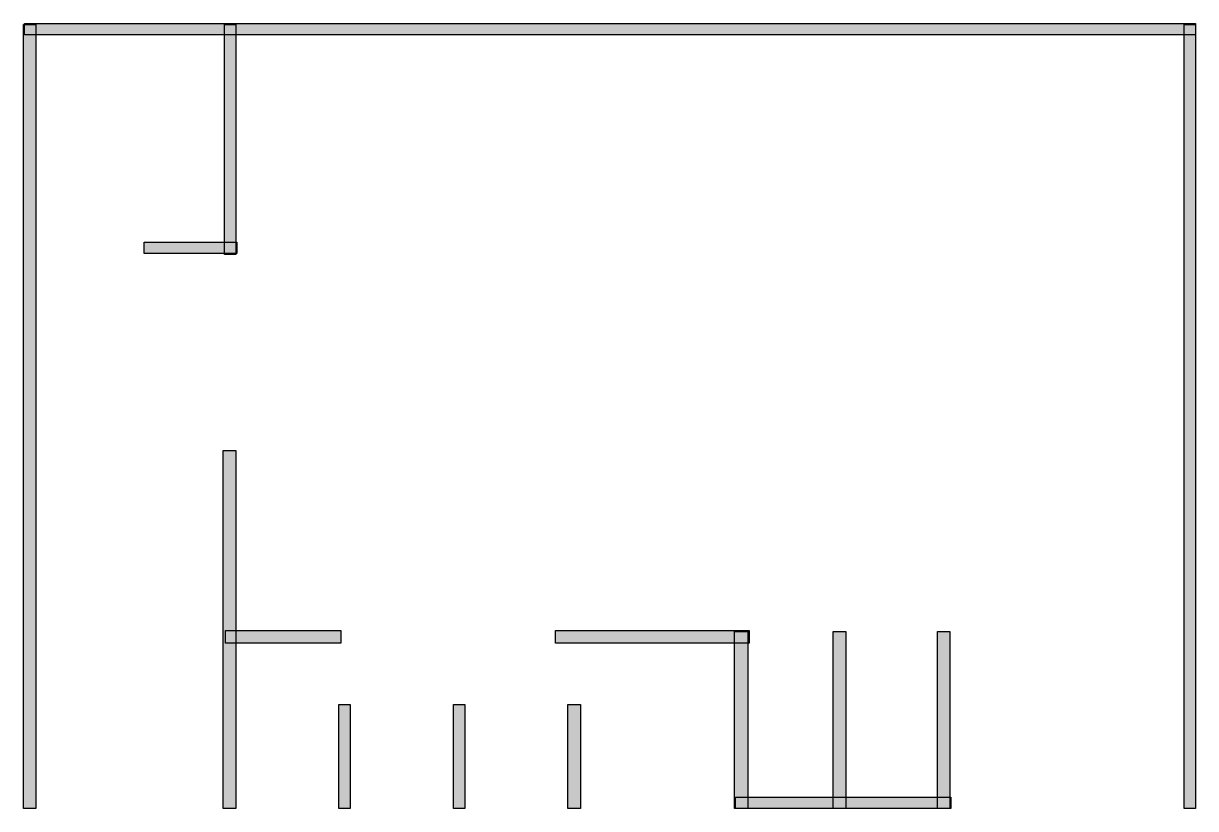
# Model space of a CAD drawing. Header units: centimetres. Extents: x 3 to 1538, y 0 to 1028.
import ezdxf

# ---------------------------------------------------------------- set-up
doc = ezdxf.new("R2010")
doc.units = ezdxf.units.CM
doc.layers.add('WALL', color=7, linetype='Continuous')

msp = doc.modelspace()

# ---------------------------------------------------------------- hatches: boundary and pattern name
at = {"layer": 'WALL'}
h = msp.add_hatch(color=256, dxfattribs=at)
h.dxf.hatch_style = 1
h.paths.add_polyline_path([(2.7, 1026.8), (19.1, 1026.8), (19.1, 0), (2.7, 0)])
h = msp.add_hatch(color=256, dxfattribs=at)
h.dxf.hatch_style = 1
h.paths.add_polyline_path([(4.1, 1028.2), (1538.2, 1028.2), (1538.2, 1013.2), (4.1, 1013.2)])
h = msp.add_hatch(color=256, dxfattribs=at)
h.dxf.hatch_style = 1
h.paths.add_polyline_path([(265.9, 1026.8), (280.9, 1026.8), (280.9, 725.5), (265.9, 725.5)])
h = msp.add_hatch(color=256, dxfattribs=at)
h.dxf.hatch_style = 1
h.paths.add_polyline_path([(1523.2, 1026.8), (1538.2, 1026.8), (1538.2, 0), (1523.2, 0)])
h = msp.add_hatch(color=256, dxfattribs=at)
h.dxf.hatch_style = 1
h.paths.add_polyline_path([(160.9, 741.8), (282.3, 741.8), (282.3, 726.8), (160.9, 726.8)])
h = msp.add_hatch(color=256, dxfattribs=at)
h.dxf.hatch_style = 1
h.paths.add_polyline_path([(264.5, 469.1), (280.9, 469.1), (280.9, 0), (264.5, 0)])
h = msp.add_hatch(color=256, dxfattribs=at)
h.dxf.hatch_style = 1
h.paths.add_polyline_path([(267.3, 233.2), (418.6, 233.2), (418.6, 216.8), (267.3, 216.8)])
h = msp.add_hatch(color=256, dxfattribs=at)
h.dxf.hatch_style = 1
h.paths.add_polyline_path([(699.5, 233.2), (953.2, 233.2), (953.2, 216.8), (699.5, 216.8)])
h = msp.add_hatch(color=256, dxfattribs=at)
h.dxf.hatch_style = 1
h.paths.add_polyline_path([(934.1, 231.8), (951.8, 231.8), (951.8, 0), (934.1, 0)])
h = msp.add_hatch(color=256, dxfattribs=at)
h.dxf.hatch_style = 1
h.paths.add_polyline_path([(1063.6, 231.8), (1080, 231.8), (1080, 0), (1063.6, 0)])
h = msp.add_hatch(color=256, dxfattribs=at)
h.dxf.hatch_style = 1
h.paths.add_polyline_path([(1200, 231.8), (1216.4, 231.8), (1216.4, 0), (1200, 0)])
h = msp.add_hatch(color=256, dxfattribs=at)
h.dxf.hatch_style = 1
h.paths.add_polyline_path([(415.9, 136.4), (430.9, 136.4), (430.9, 0), (415.9, 0)])
h = msp.add_hatch(color=256, dxfattribs=at)
h.dxf.hatch_style = 1
h.paths.add_polyline_path([(565.9, 136.4), (580.9, 136.4), (580.9, 0), (565.9, 0)])
h = msp.add_hatch(color=256, dxfattribs=at)
h.dxf.hatch_style = 1
h.paths.add_polyline_path([(715.9, 136.4), (732.3, 136.4), (732.3, 0), (715.9, 0)])
h = msp.add_hatch(color=256, dxfattribs=at)
h.dxf.hatch_style = 1
h.paths.add_polyline_path([(935.5, 15), (1217.7, 15), (1217.7, 0), (935.5, 0)])

# ---------------------------------------------------------------- linework, layer by layer
for points in [[(2.7, 1026.8), (19.1, 1026.8), (19.1, 0), (2.7, 0)], [(4.1, 1028.2), (1538.2, 1028.2), (1538.2, 1013.2), (4.1, 1013.2)], [(265.9, 1026.8), (280.9, 1026.8), (280.9, 725.5), (265.9, 725.5)], [(1523.2, 1026.8), (1538.2, 1026.8), (1538.2, 0), (1523.2, 0)], [(160.9, 741.8), (282.3, 741.8), (282.3, 726.8), (160.9, 726.8)], [(264.5, 469.1), (280.9, 469.1), (280.9, 0), (264.5, 0)], [(267.3, 233.2), (418.6, 233.2), (418.6, 216.8), (267.3, 216.8)], [(699.5, 233.2), (953.2, 233.2), (953.2, 216.8), (699.5, 216.8)], [(934.1, 231.8), (951.8, 231.8), (951.8, 0), (934.1, 0)], [(1063.6, 231.8), (1080, 231.8), (1080, 0), (1063.6, 0)], [(1200, 231.8), (1216.4, 231.8), (1216.4, 0), (1200, 0)], [(415.9, 136.4), (430.9, 136.4), (430.9, 0), (415.9, 0)], [(565.9, 136.4), (580.9, 136.4), (580.9, 0), (565.9, 0)], [(715.9, 136.4), (732.3, 136.4), (732.3, 0), (715.9, 0)], [(935.5, 15), (1217.7, 15), (1217.7, 0), (935.5, 0)]]:
    msp.add_lwpolyline(points, close=True, dxfattribs=at)

doc.saveas('drawing.dxf')
